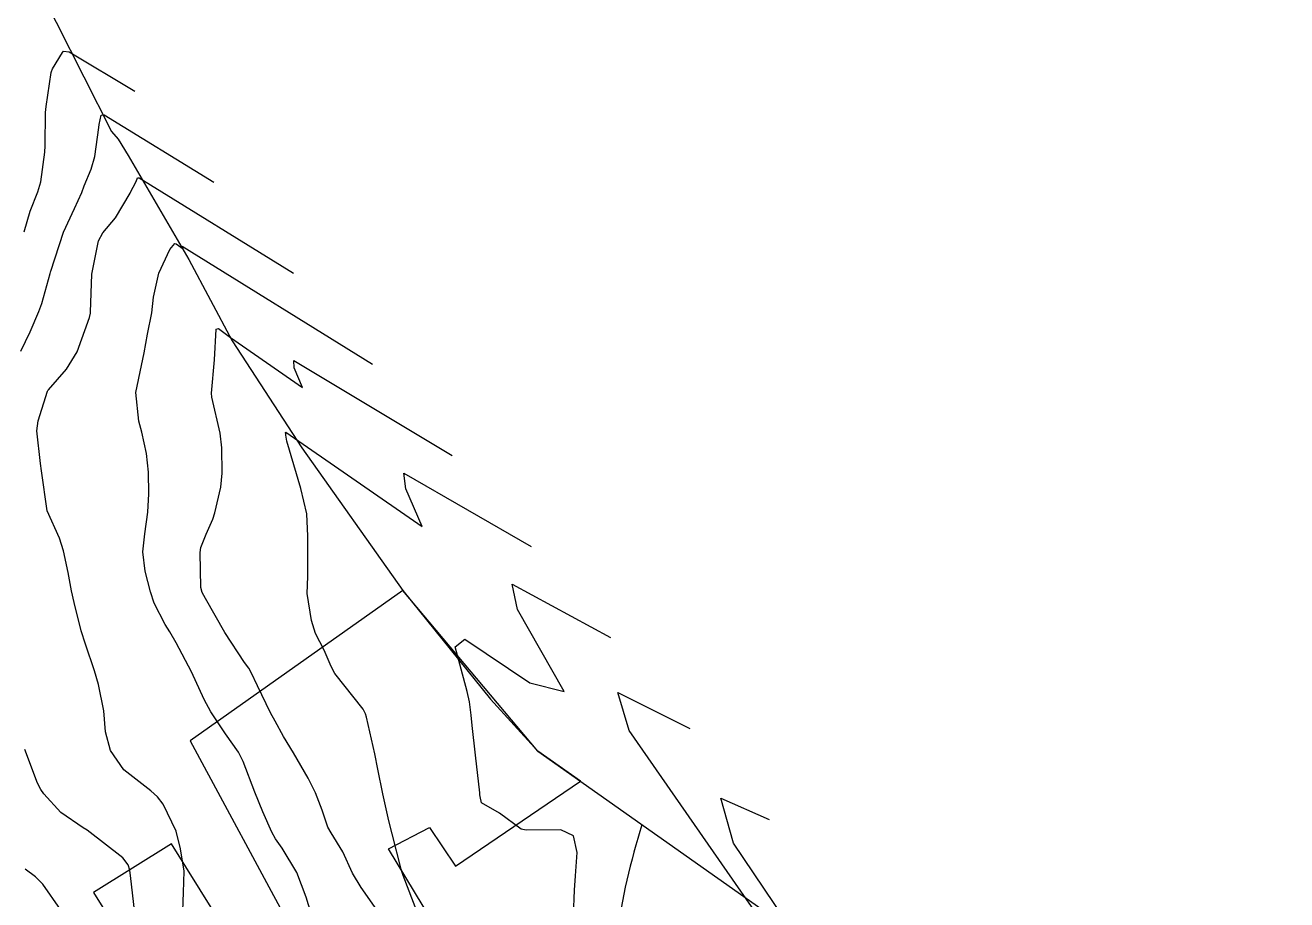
# Model space of a CAD drawing. Header units: metres. Extents: x 307586 to 320046, y 7427249 to 7434250.
# Drawn here: x 318546.2 to 318609.6, y 7430386 to 7430429.9 of the extents above; entities that cross this region are included whole.
import ezdxf

# ---------------------------------------------------------------- set-up
doc = ezdxf.new("R2010")
doc.units = ezdxf.units.M
doc.header["$MEASUREMENT"] = 0
for name, color, linetype in [('Area', 45, 'Continuous'), ('Curvas de Nivel 1m', 11, 'Continuous'), ('Curvas de Nivel 5m', 15, 'Continuous'), ('Edificações', 30, 'Continuous'), ('Vias Primárias', 230, 'Continuous')]:
    doc.layers.add(name, color=color, linetype=linetype)

msp = doc.modelspace()

# ---------------------------------------------------------------- linework, layer by layer
at = {"layer": 'Area'}
msp.add_polyline3d([(318546.4, 7430432.807, 820.779), (318550.577, 7430424.548, 821.989), (318550.913, 7430424.165, 822.858), (318551.413, 7430423.346, 831.559), (318554.458, 7430418.119, 830.639), (318556.639, 7430414.044, 825.399), (318560.139, 7430408.673, 826.438), (318565.212, 7430401.512, 827.168), (318569.62, 7430396.047, 834.648), (318571.988, 7430393.435, 834.766), (318614.776, 7430363.285, 834.903)], dxfattribs=at)
at = {"layer": 'Curvas de Nivel 1m', "flags": 128}
for points, elevation in [([(318546.192, 7430419.523), (318546.485, 7430420.559), (318546.874, 7430421.517), (318547.022, 7430422.033), (318547.218, 7430423.513), (318547.238, 7430423.841), (318547.262, 7430425.513), (318547.287, 7430425.812), (318547.534, 7430427.511), (318547.55, 7430427.575), (318547.615, 7430427.7), (318548.109, 7430428.526), (318548.169, 7430428.591), (318548.448, 7430428.551), (318551.743, 7430426.58)], 822), ([(318546.015, 7430413.524), (318546.483, 7430414.489), (318546.925, 7430415.515), (318547.065, 7430415.916), (318547.492, 7430417.421), (318547.511, 7430417.492), (318547.513, 7430417.51), (318547.518, 7430417.535), (318548.167, 7430419.5), (318548.714, 7430420.681), (318549.082, 7430421.487), (318549.203, 7430421.82), (318549.551, 7430422.669), (318549.739, 7430423.299), (318549.937, 7430424.75), (318549.957, 7430424.904), (318550.046, 7430425.373), (318550.204, 7430425.389), (318555.723, 7430422.01)], 823), ([(318554.154, 7430385.419), (318554.194, 7430386.342), (318554.227, 7430387.419), (318554.035, 7430388.53), (318553.816, 7430389.423), (318553.166, 7430390.782), (318552.887, 7430391.151), (318552.553, 7430391.439), (318551.189, 7430392.507), (318550.521, 7430393.467), (318550.275, 7430394.406), (318550.184, 7430395.47), (318549.92, 7430396.789), (318549.726, 7430397.475), (318549.263, 7430398.81), (318549.052, 7430399.483), (318548.694, 7430400.896), (318548.567, 7430401.491), (318548.391, 7430402.41), (318548.159, 7430403.497), (318547.962, 7430404.133), (318547.343, 7430405.51), (318547.058, 7430407.513), (318547.008, 7430407.882), (318546.818, 7430409.516), (318546.888, 7430410.025), (318547.364, 7430411.51), (318547.379, 7430411.545), (318547.414, 7430411.59), (318548.304, 7430412.623), (318548.851, 7430413.489), (318549.46, 7430415.216), (318549.517, 7430415.425), (318549.523, 7430415.479), (318549.587, 7430417.384), (318549.598, 7430417.479), (318549.913, 7430419.072), (318550.141, 7430419.474), (318550.767, 7430420.221), (318551.506, 7430421.46), (318551.514, 7430421.479), (318551.813, 7430422.047), (318551.881, 7430422.228), (318551.956, 7430422.234), (318559.713, 7430417.44)], 824), ([(318564.021, 7430385.301), (318563.122, 7430386.601), (318562.689, 7430387.317), (318562.204, 7430388.384), (318561.606, 7430389.333), (318561.448, 7430389.628), (318561.164, 7430390.479), (318560.823, 7430391.343), (318560.452, 7430392.079), (318559.714, 7430393.355), (318559.211, 7430394.183), (318558.79, 7430394.938), (318558.564, 7430395.37), (318557.91, 7430396.713), (318557.589, 7430397.385), (318557.469, 7430397.601), (318557.258, 7430397.887), (318556.263, 7430399.4), (318555.29, 7430401.109), (318555.131, 7430401.412), (318555.06, 7430401.649), (318555.021, 7430403.413), (318555.067, 7430403.671), (318555.332, 7430404.332), (318555.662, 7430405.084), (318555.761, 7430405.406), (318556.063, 7430406.703), (318556.138, 7430407.402), (318556.118, 7430408.67), (318556.035, 7430409.404), (318555.611, 7430411.208), (318555.593, 7430411.408), (318555.756, 7430413.089), (318555.838, 7430414.636), (318555.95, 7430414.66), (318556.56, 7430414.211), (318560.176, 7430411.693), (318559.745, 7430412.692), (318559.738, 7430413.055), (318567.683, 7430408.29)], 826), ([(318565.971, 7430385.277), (318565.226, 7430387.194), (318565.189, 7430387.289), (318565.183, 7430387.339), (318565.135, 7430387.515), (318564.678, 7430389.295), (318564.51, 7430389.946), (318564.207, 7430391.3), (318563.953, 7430392.541), (318563.797, 7430393.304), (318563.39, 7430395.14), (318563.344, 7430395.309), (318563.226, 7430395.541), (318561.802, 7430397.332), (318561.606, 7430397.684), (318561.265, 7430398.508), (318560.831, 7430399.344), (318560.619, 7430400.007), (318560.402, 7430401.349), (318560.437, 7430402.217), (318560.444, 7430403.349), (318560.439, 7430404.242), (318560.385, 7430405.35), (318560.085, 7430406.63), (318559.389, 7430409.007), (318559.33, 7430409.299), (318559.325, 7430409.361), (318559.323, 7430409.432), (318559.328, 7430409.459), (318566.184, 7430404.716), (318565.37, 7430406.609), (318565.27, 7430407.39), (318571.663, 7430403.72)], 827), ([(318573.793, 7430385.183), (318573.843, 7430386.461), (318573.889, 7430387.182), (318573.973, 7430388.353), (318573.782, 7430389.184), (318573.156, 7430389.493), (318571.412, 7430389.472), (318571.156, 7430389.528), (318570.071, 7430390.324), (318569.169, 7430390.84), (318569.094, 7430391.163), (318569.087, 7430391.241), (318569.076, 7430391.34), (318568.869, 7430393.245), (318568.701, 7430394.731), (318568.641, 7430395.249), (318568.562, 7430395.922), (318568.45, 7430396.43), (318567.839, 7430398.682), (318568.321, 7430399.068), (318571.589, 7430396.866), (318573.32, 7430396.43), (318570.978, 7430400.545), (318570.698, 7430401.831), (318575.643, 7430399.15)], 828), ([(318583.148, 7430385.039), (318576.591, 7430394.475), (318576.014, 7430396.386), (318579.633, 7430394.58)], 829), ([(318551.728, 7430385.451), (318551.536, 7430387.044), (318551.494, 7430387.455), (318551.404, 7430387.725), (318551.139, 7430388.077), (318549.346, 7430389.478), (318549.154, 7430389.595), (318548.029, 7430390.364), (318547.171, 7430391.296), (318547.028, 7430391.511), (318546.854, 7430391.837), (318546.214, 7430393.52)], 823), ([(318548.005, 7430385.491), (318547.116, 7430386.762), (318546.747, 7430387.133), (318546.235, 7430387.513)], 822)]:
    msp.add_lwpolyline(points, dxfattribs=dict(at, elevation=elevation))
at = {"layer": 'Curvas de Nivel 5m', "flags": 128}
for points, elevation in [([(318560.583, 7430385.345), (318560.351, 7430386.111), (318559.888, 7430387.352), (318559.145, 7430388.571), (318558.818, 7430389.032), (318558.632, 7430389.368), (318558.179, 7430390.391), (318557.78, 7430391.381), (318557.196, 7430392.917), (318556.951, 7430393.393), (318556.305, 7430394.306), (318555.561, 7430395.407), (318555.232, 7430396.038), (318554.599, 7430397.417), (318553.817, 7430398.875), (318553.499, 7430399.428), (318553.277, 7430399.803), (318552.718, 7430400.87), (318552.532, 7430401.441), (318552.27, 7430402.484), (318552.144, 7430403.448), (318552.241, 7430404.355), (318552.405, 7430405.444), (318552.445, 7430406.355), (318552.431, 7430407.444), (318552.33, 7430408.393), (318552.098, 7430409.449), (318551.948, 7430410.001), (318551.802, 7430411.454), (318552.084, 7430412.799), (318552.211, 7430413.448), (318552.382, 7430414.375), (318552.592, 7430415.443), (318552.683, 7430416.234), (318552.953, 7430417.438), (318553.505, 7430418.634), (318553.753, 7430418.935), (318553.814, 7430418.914), (318554.171, 7430418.666), (318554.129, 7430418.764), (318554.126, 7430418.802), (318563.693, 7430412.87)], 825), ([(318585.431, 7430383.478), (318581.829, 7430388.812), (318581.197, 7430391.079), (318583.613, 7430390.01)], 830)]:
    msp.add_lwpolyline(points, dxfattribs=dict(at, elevation=elevation))
at = {"layer": 'Edificações', "elevation": 827.168}
msp.add_lwpolyline([(318565.212, 7430401.512), (318554.52, 7430393.959), (318559.631, 7430384.491), (318561.937, 7430385.363), (318563.309, 7430383.059), (318562.311, 7430382.498), (318566.612, 7430375.397), (318570.975, 7430377.827), (318564.493, 7430388.54), (318566.55, 7430389.599), (318567.859, 7430387.668), (318574.132, 7430391.924), (318571.988, 7430393.435)], close=True, dxfattribs=at)
at = {"layer": 'Edificações'}
msp.add_lwpolyline([(318557.822, 7430381.989), (318553.583, 7430388.778), (318549.672, 7430386.337), (318553.568, 7430380.095)], close=True, dxfattribs=at)
at = {"layer": 'Vias Primárias'}
msp.add_lwpolyline([(318577.223, 7430389.746, 0.039315), (318575.938, 7430384.137, 0.043957), (318575.564, 7430377.773, 0.025315), (318576.279, 7430368.828, 0.055225), (318578.184, 7430361.068, 0.048528), (318580.259, 7430356.753, 0.019339), (318582.843, 7430352.839, -0.004154), (318587.809, 7430345.795, 0.051347), (318592.706, 7430340.079, -0.035445), (318599.576, 7430332.556, -0.092064), (318602.468, 7430327.078, -0.261306), (318601.277, 7430321.471, -0.230134), (318594.408, 7430318.583, -0.063188), (318586.961, 7430319.942, -0.008976), (318578.653, 7430322.739, -0.021021), (318572.023, 7430325.423, -0.057886), (318567.568, 7430328.108, -0.06833), (318560.044, 7430335.769), (318547.184, 7430353.045, 0.053813), (318542.321, 7430358.992, -0.002276)], format="xyb", dxfattribs=at)
msp.add_lwpolyline([(318577.223, 7430389.746, 0.039315), (318575.938, 7430384.137, 0.043957), (318575.564, 7430377.773, 0.025315), (318576.279, 7430368.828, 0.055225), (318578.184, 7430361.068, 0.048528), (318580.259, 7430356.753, 0.019339), (318582.843, 7430352.839, -0.004154), (318587.809, 7430345.795, 0.051347), (318592.706, 7430340.079, -0.035445), (318599.576, 7430332.556, -0.092064), (318602.468, 7430327.078, -0.261306), (318601.277, 7430321.471, -0.230134), (318594.408, 7430318.583, -0.063188), (318586.961, 7430319.942, -0.008976), (318578.653, 7430322.739, -0.021021), (318572.023, 7430325.423, -0.057886), (318567.568, 7430328.108, -0.06833), (318560.044, 7430335.769), (318547.184, 7430353.045, 0.053813), (318542.321, 7430358.992, -0.002276)], format="xyb", dxfattribs=at)

doc.saveas('drawing.dxf')
